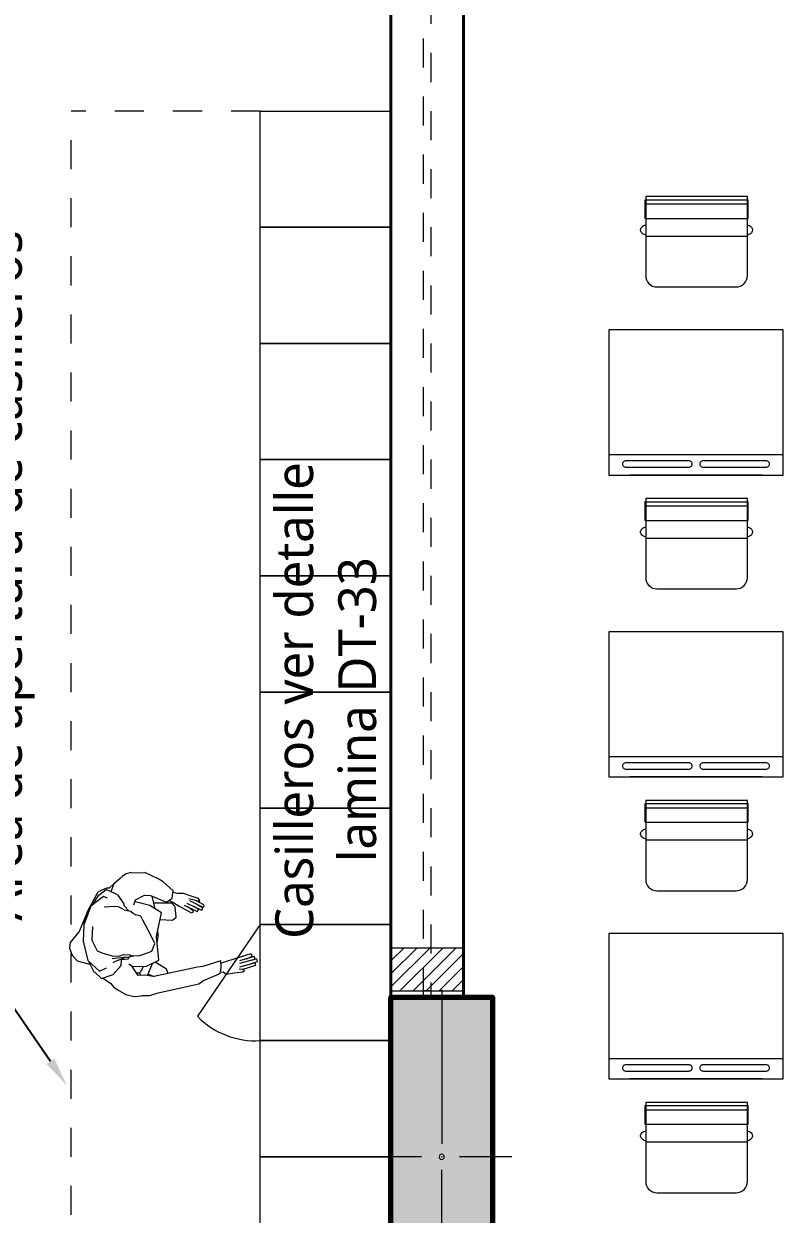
# Model space of a CAD drawing. Header units: metres. Extents: x 28 to 239, y -1 to 113.
# Drawn here: x 121.778 to 124.391, y 73.69 to 77.788 of the extents above; entities that cross this region are included whole.
import ezdxf
from ezdxf import colors
from ezdxf.entities.mleader import LeaderData, LeaderLine
from ezdxf.math import Vec2, Vec3

# ---------------------------------------------------------------- set-up
doc = ezdxf.new("R2010")
doc.units = ezdxf.units.M
doc.linetypes.add('DASHED2', pattern=[0.375, 0.25, -0.125])
for name, color, linetype, lineweight in [('COLUMNAS 50', 32, 'Continuous', 70), ('COLUMNETASSS', 211, 'Continuous', 20), ('Equipamiento SR', 23, 'Continuous', 0), ('GRAFO 0 BLANCO', 7, 'Continuous', 0), ('GRAFO01', 7, 'Continuous', 0), ('letras sr', 7, 'Continuous', 5), ('muro bajo', 191, 'Continuous', 40), ('PERSONAS', 8, 'Continuous', 0), ('Vanos', 140, 'Continuous', 5)]:
    doc.layers.add(name, color=color, linetype=linetype, lineweight=lineweight)
doc.layers.add('Mobiliario', color=7, linetype='Continuous', lineweight=0, true_color=0x7f7f7f)
doc.styles.add('Generales', font='trebuc.ttf', dxfattribs={"height": 0.1})

# ---------------------------------------------------------------- blocks, each defined once
blk = doc.blocks.new('A$C0F2E3FFB')
at = {"layer": 'PERSONAS'}
for p, q in [((0.3161, 0.6969), (0.312, 0.6932)), ((0.312, 0.6932), (0.3311, 0.6321)), ((0.321, 0.6986), (0.3161, 0.6969)), ((0.3306, 0.6777), (0.321, 0.6986)), ((0.3264, 0.709), (0.3224, 0.7063)), ((0.3224, 0.7063), (0.3379, 0.6502)), ((0.3322, 0.7087), (0.3264, 0.709)), ((0.3356, 0.7182), (0.3307, 0.7165)), ((0.3307, 0.7165), (0.3485, 0.6496)), ((0.3355, 0.6978), (0.3322, 0.7087)), ((0.3405, 0.7189), (0.3356, 0.7182)), ((0.349, 0.6961), (0.3405, 0.7189)), ((0.3498, 0.7116), (0.3459, 0.7099)), ((0.3459, 0.7099), (0.3621, 0.6499)), ((0.3547, 0.7123), (0.3498, 0.7116)), ((0.3714, 0.6601), (0.3547, 0.7123)), ((0.3717, 0.6668), (0.3708, 0.6485)), ((0.3758, 0.6695), (0.3717, 0.6668)), ((0.3802, 0.6625), (0.3758, 0.6695)), ((0.3844, 0.6313), (0.3802, 0.6625)), ((0.3311, 0.6321), (0.3429, 0.5966)), ((0.3429, 0.5966), (0.3461, 0.5848)), ((0.3812, 0.5878), (0.3895, 0.599)), ((0.3895, 0.599), (0.3844, 0.6313)), ((0.3642, 0.5806), (0.339, 0.5783)), ((0.339, 0.5783), (0.3603, 0.5098)), ((0.3461, 0.5848), (0.3482, 0.5792)), ((0.3837, 0.5776), (0.3642, 0.5806)), ((0.3824, 0.5778), (0.3812, 0.5878)), ((0.39, 0.5699), (0.3837, 0.5776)), ((0.4149, 0.5094), (0.39, 0.5699)), ((0.1242, 0.5139), (0.1071, 0.4828)), ((0.1078, 0.4585), (0.1337, 0.5105)), ((0.1179, 0.4483), (0.1451, 0.505)), ((0.1356, 0.5085), (0.1214, 0.4858)), ((0.1291, 0.5146), (0.1242, 0.5139)), ((0.1337, 0.5105), (0.1291, 0.5146)), ((0.1414, 0.5091), (0.1356, 0.5085)), ((0.1451, 0.505), (0.1414, 0.5091)), ((0.3603, 0.5098), (0.3622, 0.4901)), ((0.4263, 0.4942), (0.4149, 0.5094)), ((0.0907, 0.4652), (0.0804, 0.4366)), ((0.0999, 0.4938), (0.0907, 0.4652)), ((0.1039, 0.4965), (0.0999, 0.4938)), ((0.0999, 0.457), (0.1058, 0.477)), ((0.1098, 0.4982), (0.1039, 0.4965)), ((0.1058, 0.477), (0.1098, 0.4982)), ((0.1252, 0.4392), (0.15, 0.4883)), ((0.129, 0.4196), (0.1547, 0.4667)), ((0.1405, 0.4917), (0.1309, 0.4755)), ((0.1473, 0.4729), (0.133, 0.4545)), ((0.1464, 0.4924), (0.1405, 0.4917)), ((0.15, 0.4883), (0.1464, 0.4924)), ((0.1522, 0.4736), (0.1473, 0.4729)), ((0.1547, 0.4667), (0.1522, 0.4736)), ((0.3622, 0.4901), (0.3984, 0.3221)), ((0.4614, 0.3392), (0.4263, 0.4942)), ((0.0811, 0.4114), (0.0767, 0.396)), ((0.0804, 0.4366), (0.0811, 0.4114)), ((0.1131, 0.3932), (0.129, 0.4196)), ((0.0703, 0.3968), (0.0366, 0.3577)), ((0.0985, 0.393), (0.0703, 0.3968)), ((0.0884, 0.3102), (0.114, 0.3706)), ((0.114, 0.3706), (0.0985, 0.393)), ((0.1062, 0.3818), (0.111, 0.3895)), ((0.111, 0.3895), (0.1131, 0.3932)), ((0.1321, 0.4039), (0.1179, 0.392)), ((0.1321, 0.4039), (0.1179, 0.392)), ((0.1179, 0.392), (0.1179, 0.3223)), ((0.1179, 0.392), (0.1179, 0.3223)), ((0.1711, 0.4086), (0.1321, 0.4039)), ((0.1711, 0.4086), (0.1321, 0.4039)), ((0.183, 0.3945), (0.1711, 0.4086)), ((0.183, 0.3945), (0.1711, 0.4086)), ((0.1805, 0.3461), (0.183, 0.3945)), ((0.1805, 0.3461), (0.183, 0.3945)), ((0.3709, 0.3711), (0.3436, 0.3271)), ((0.3877, 0.378), (0.3709, 0.3711)), ((0.3865, 0.3775), (0.3709, 0.3711)), ((0.0262, 0.3419), (0.0012, 0.2881)), ((0.0366, 0.3577), (0.0262, 0.3419)), ((0.1396, 0.3274), (0.0906, 0.3159)), ((0.1396, 0.3274), (0.1179, 0.3223)), ((0.1545, 0.3513), (0.127, 0.3072)), ((0.2448, 0.333), (0.1545, 0.3513)), ((0.2451, 0.3398), (0.2188, 0.3383)), ((0.2726, 0.3267), (0.2407, 0.3109)), ((0.3364, 0.3418), (0.2448, 0.333)), ((0.2691, 0.3357), (0.2451, 0.3398)), ((0.301, 0.3146), (0.2726, 0.3267)), ((0.3592, 0.2951), (0.3364, 0.3418)), ((0.3891, 0.3014), (0.3979, 0.3244)), ((0.3984, 0.3221), (0.3937, 0.2875)), ((0.4718, 0.3019), (0.4614, 0.3392)), ((0.0016, 0.2633), (0.0012, 0.2881)), ((0.0872, 0.2869), (0.0884, 0.3102)), ((0.1048, 0.2531), (0.0872, 0.2869)), ((0.127, 0.3072), (0.1125, 0.2507)), ((0.1828, 0.28), (0.1679, 0.273)), ((0.2407, 0.3109), (0.1828, 0.28)), ((0.3138, 0.28), (0.301, 0.3146)), ((0.318, 0.2681), (0.3138, 0.28)), ((0.3952, 0.299), (0.3485, 0.317)), ((0.3599, 0.2394), (0.3592, 0.2951)), ((0.3775, 0.2747), (0.3614, 0.2824)), ((0.3775, 0.2747), (0.3614, 0.2824)), ((0.3839, 0.2676), (0.3775, 0.2747)), ((0.3937, 0.2875), (0.3943, 0.2632)), ((0.3937, 0.2875), (0.3937, 0.2875)), ((0.3937, 0.2875), (0.3937, 0.2875)), ((0.4718, 0.3019), (0.4726, 0.2756)), ((0.4748, 0.2479), (0.4726, 0.2756)), ((0, 0.2365), (0.0015, 0.2623)), ((0, 0.2365), (0.0054, 0.2166)), ((0.1239, 0.2462), (0.1048, 0.2531)), ((0.1433, 0.2093), (0.1484, 0.2343)), ((0.1484, 0.2343), (0.157, 0.2445)), ((0.157, 0.2445), (0.1621, 0.2539)), ((0.1679, 0.273), (0.1621, 0.2539)), ((0.3148, 0.2072), (0.3161, 0.2314)), ((0.3161, 0.2314), (0.3192, 0.2361)), ((0.3197, 0.2457), (0.318, 0.2681)), ((0.3192, 0.2361), (0.3197, 0.2457)), ((0.3238, 0.23), (0.3197, 0.2457)), ((0.3303, 0.2248), (0.3238, 0.23)), ((0.3245, 0.2067), (0.3238, 0.23)), ((0.3599, 0.2394), (0.3518, 0.2276)), ((0.3943, 0.2632), (0.3599, 0.2394)), ((0.3839, 0.2676), (0.3938, 0.2719)), ((0.3843, 0.2559), (0.3839, 0.2676)), ((0.4675, 0.2157), (0.4748, 0.2479)), ((0.0054, 0.2166), (0.0145, 0.2028)), ((0.0145, 0.2028), (0.0242, 0.1942)), ((0.0242, 0.1942), (0.0442, 0.1695)), ((0.0857, 0.1833), (0.0824, 0.1757)), ((0.0857, 0.1833), (0.1209, 0.2085)), ((0.1288, 0.2101), (0.1209, 0.2085)), ((0.1288, 0.2101), (0.1469, 0.2267)), ((0.1315, 0.1877), (0.1307, 0.1731)), ((0.1433, 0.2093), (0.1315, 0.1877)), ((0.3189, 0.1924), (0.3148, 0.2072)), ((0.3205, 0.1681), (0.3189, 0.1924)), ((0.3404, 0.1768), (0.3242, 0.2147)), ((0.33, 0.1628), (0.3245, 0.2067)), ((0.3328, 0.1995), (0.3303, 0.2248)), ((0.3561, 0.1983), (0.3328, 0.1995)), ((0.3903, 0.1674), (0.3561, 0.1983)), ((0.4382, 0.169), (0.4482, 0.1828)), ((0.4482, 0.1828), (0.4675, 0.2157)), ((0.0442, 0.1695), (0.0607, 0.1516)), ((0.0442, 0.1695), (0.0742, 0.1582)), ((0.0607, 0.1516), (0.0602, 0.1419)), ((0.0602, 0.1419), (0.0741, 0.1101)), ((0.0824, 0.1757), (0.066, 0.1406)), ((0.0868, 0.1124), (0.066, 0.1406)), ((0.0983, 0.1457), (0.0926, 0.1296)), ((0.1307, 0.1731), (0.1334, 0.1323)), ((0.3087, 0.128), (0.3205, 0.1681)), ((0.3447, 0.1668), (0.3404, 0.1768)), ((0.3779, 0.1147), (0.3647, 0.1416)), ((0.3928, 0.1595), (0.3903, 0.1674)), ((0.4055, 0.1229), (0.3928, 0.1595)), ((0.4089, 0.1334), (0.4258, 0.1578)), ((0.4258, 0.1578), (0.4382, 0.169)), ((0.1477, 0.0704), (0.0741, 0.1101)), ((0.1206, 0.0912), (0.0868, 0.1124)), ((0.0926, 0.1296), (0.1288, 0.0811)), ((0.26, 0.0859), (0.2928, 0.1017)), ((0.2928, 0.1017), (0.2999, 0.1061)), ((0.2999, 0.1061), (0.3087, 0.128)), ((0.3368, 0.0703), (0.3779, 0.1147)), ((0.3398, 0.073), (0.3806, 0.0937)), ((0.3806, 0.0937), (0.3818, 0.097)), ((0.3818, 0.097), (0.4055, 0.1229)), ((0.4037, 0.1269), (0.4089, 0.1334)), ((0.1288, 0.0811), (0.2002, 0.0551)), ((0.1477, 0.0704), (0.2264, 0.0372)), ((0.1974, 0.0562), (0.1477, 0.0704)), ((0.2002, 0.0551), (0.2631, 0.0518)), ((0.2068, 0.0887), (0.26, 0.0859)), ((0.2631, 0.0518), (0.3368, 0.0703)), ((0.3525, 0.0795), (0.3396, 0.0313)), ((0.2264, 0.0372), (0.2683, 0.003)), ((0.2683, 0.003), (0.2895, 0)), ((0.2895, 0), (0.3172, 0.0102)), ((0.3172, 0.0102), (0.3396, 0.0313))]:
    blk.add_line(p, q, dxfattribs=at)
blk = doc.blocks.new('Columna 1.10 x0.30')
at = {"true_color": 0xc7c8ca}
h = blk.add_hatch(color=9, dxfattribs=at)
h.dxf.hatch_style = 1
h.paths.add_polyline_path([(-234.8493, 113.8066), (-235.9493, 113.8066), (-235.9493, 113.4566), (-234.8493, 113.4566)])
h.paths.add_polyline_path([(-235.3906, 113.6316, -1), (-235.408, 113.6316, -1)], flags=16)
at = {"layer": 'COLUMNAS 50', "color": 1, "linetype": 'Continuous', "lineweight": 5}
for p, q in [((-235.3993, 113.8732), (-235.3993, 113.6932)), ((-235.9743, 113.6316), (-235.4443, 113.6316)), ((-234.8243, 113.6316), (-235.3543, 113.6316)), ((-235.3993, 113.5616), (-235.3993, 113.3816))]:
    blk.add_line(p, q, dxfattribs=at)
at = {"layer": 'COLUMNAS 50', "linetype": 'Continuous'}
blk.add_lwpolyline([(-235.9493, 113.4566), (-234.8493, 113.4566), (-234.8493, 113.8066), (-235.9493, 113.8066)], close=True, dxfattribs=at)
at = {"layer": 'COLUMNAS 50', "color": 1, "linetype": 'Continuous', "lineweight": 5}
blk.add_circle((-235.3993, 113.6316), 0.00871, dxfattribs=at)
blk.add_point((-235.3993, 113.6316), dxfattribs=at)
blk = doc.blocks.new('A$C3A47622C')
at = {"layer": 'Mobiliario', "linetype": 'Continuous'}
for p, q in [((0.0251, 0.3696), (0.0111, 0.3696)), ((0.0111, 0.015), (0.0111, 0.3696)), ((0.0752, 0.3696), (0.0251, 0.3696)), ((0.0251, 0.015), (0.0251, 0.3696)), ((0.0752, 0.015), (0.0752, 0.3696)), ((0.0983, 0.3673), (0.0987, 0.37)), ((0.0987, 0.37), (0.0997, 0.3732)), ((0.0997, 0.3732), (0.1012, 0.3762)), ((0.1012, 0.3762), (0.1031, 0.3788)), ((0.1031, 0.3788), (0.1053, 0.381)), ((0.1053, 0.381), (0.1079, 0.3828)), ((0.1079, 0.3828), (0.1107, 0.384)), ((0.1107, 0.384), (0.1136, 0.3846)), ((0.1136, 0.3846), (0.1165, 0.3846)), ((0.1165, 0.3846), (0.1194, 0.384)), ((0.1194, 0.384), (0.1222, 0.3828)), ((0.1222, 0.3828), (0.1248, 0.381)), ((0.1248, 0.381), (0.127, 0.3788)), ((0.127, 0.3788), (0.1289, 0.3762)), ((0.1289, 0.3762), (0.1297, 0.3747)), ((0.1297, 0.3747), (0.1333, 0.3673)), ((0.0752, 0.015), (0.0108, 0.015)), ((0.0987, 0.0146), (0.0983, 0.0173)), ((0.0997, 0.0113), (0.0987, 0.0146)), ((0.1012, 0.0084), (0.0997, 0.0113)), ((0.1031, 0.0057), (0.1012, 0.0084)), ((0.1053, 0.0035), (0.1031, 0.0057)), ((0.1079, 0.0018), (0.1053, 0.0035)), ((0.1107, 0.0006), (0.1079, 0.0018)), ((0.1136, 0), (0.1107, 0.0006)), ((0.1165, 0), (0.1136, 0)), ((0.1194, 0.0006), (0.1165, 0)), ((0.1222, 0.0018), (0.1194, 0.0006)), ((0.1248, 0.0035), (0.1222, 0.0018)), ((0.127, 0.0057), (0.1248, 0.0035)), ((0.1289, 0.0084), (0.127, 0.0057)), ((0.1297, 0.0099), (0.1289, 0.0084)), ((0.1333, 0.0173), (0.1297, 0.0099))]:
    blk.add_line(p, q, dxfattribs=at)
at = {"layer": 'Mobiliario'}
blk.add_line((0.1361, 0.0173), (0.1361, 0.3673), dxfattribs=at)
at = {"layer": 'Mobiliario', "linetype": 'Continuous'}
blk.add_lwpolyline([(0, 0.0173), (0.2722, 0.0173, 0.414214), (0.3111, 0.0562), (0.3111, 0.3284, 0.414214), (0.2722, 0.3673), (0, 0.3673), (0, 0.0173)], format="xyb", dxfattribs=at)

msp = doc.modelspace()

# ---------------------------------------------------------------- hatches: boundary and pattern name
at = {"layer": 'GRAFO 0 BLANCO'}
h = msp.add_hatch(dxfattribs=at)
h.set_pattern_fill('ANSI31', color=256, scale=0.01, angle=180)
h.set_pattern_definition([(225, (-26.687095, 212.112056), (0.0224506403, -0.0224506403), [])])
h.paths.add_polyline_path([(123.2911, 74.4572), (123.0411, 74.4572), (123.0411, 74.6072), (123.2911, 74.6072)])

# ---------------------------------------------------------------- linework, layer by layer
at = {"layer": 'COLUMNETASSS'}
msp.add_lwpolyline([(123.2911, 74.4572), (123.0411, 74.4572), (123.0411, 74.6072), (123.2911, 74.6072)], close=True, dxfattribs=at)
at = {"layer": 'Equipamiento SR'}
for points in [[(123.0411, 77.0872), (122.5911, 77.0872), (122.5911, 77.4872), (123.0411, 77.4872)], [(123.0411, 76.6872), (122.5911, 76.6872), (122.5911, 77.0872), (123.0411, 77.0872)], [(123.0411, 76.2872), (122.5911, 76.2872), (122.5911, 76.6872), (123.0411, 76.6872)], [(123.0411, 75.8872), (122.5911, 75.8872), (122.5911, 76.2872), (123.0411, 76.2872)], [(123.0411, 75.4872), (122.5911, 75.4872), (122.5911, 75.8872), (123.0411, 75.8872)], [(123.0411, 75.0872), (122.5911, 75.0872), (122.5911, 75.4872), (123.0411, 75.4872)], [(123.0411, 74.6872), (122.5911, 74.6872), (122.5911, 75.0872), (123.0411, 75.0872)], [(123.0411, 74.2872), (122.5911, 74.2872), (122.5911, 74.6872), (123.0411, 74.6872)], [(123.0411, 73.8872), (122.5911, 73.8872), (122.5911, 74.2872), (123.0411, 74.2872)], [(123.0411, 73.4872), (122.5911, 73.4872), (122.5911, 73.8872), (123.0411, 73.8872)]]:
    msp.add_lwpolyline(points, dxfattribs=at)
msp.add_lwpolyline([(122.5911, 74.6872), (122.3752, 74.3709, 0.21676), (122.5911, 74.2872, 1.172573)], format="xyb", dxfattribs=at)
at = {"layer": 'GRAFO01', "color": 251, "linetype": 'DASHED2', "lineweight": 9, "ltscale": 0.4}
for p in [(121.9411, 73.4872), (122.5911, 77.4872)]:
    msp.add_line(p, (121.9411, 77.4872), dxfattribs=at)
at = {"layer": 'Mobiliario', "linetype": 'Continuous', "lineweight": 0}
for p, q in [((123.7911, 76.7343), (123.7911, 76.2343)), ((124.3911, 76.7343), (123.7911, 76.7343)), ((124.3911, 76.2343), (124.3911, 76.7343)), ((123.7911, 76.3048), (124.3911, 76.3048)), ((124.3761, 76.3048), (124.3761, 76.3044)), ((123.8382, 76.2751), (123.8378, 76.2732)), ((123.8378, 76.2732), (123.8378, 76.2713)), ((123.8378, 76.2713), (123.8382, 76.2695)), ((123.8389, 76.2769), (123.8382, 76.2751)), ((123.8382, 76.2695), (123.8389, 76.2677)), ((123.84, 76.2785), (123.8389, 76.2769)), ((123.8389, 76.2677), (123.84, 76.266)), ((123.8415, 76.28), (123.84, 76.2785)), ((123.84, 76.266), (123.8415, 76.2646)), ((123.8432, 76.2812), (123.8415, 76.28)), ((123.8415, 76.2646), (123.8432, 76.2634)), ((123.8451, 76.2821), (123.8432, 76.2812)), ((123.8432, 76.2634), (123.8451, 76.2624)), ((123.8472, 76.2828), (123.8451, 76.2821)), ((123.8451, 76.2624), (123.8472, 76.2618)), ((123.8494, 76.2831), (123.8472, 76.2828)), ((123.8472, 76.2618), (123.8494, 76.2614)), ((123.8505, 76.2831), (123.8494, 76.2831)), ((123.8494, 76.2614), (123.8505, 76.2614)), ((124.0658, 76.2831), (123.8505, 76.2831)), ((123.8505, 76.2614), (124.0658, 76.2614)), ((124.0669, 76.2831), (124.0658, 76.2831)), ((124.0658, 76.2614), (124.0669, 76.2614)), ((124.0691, 76.2828), (124.0669, 76.2831)), ((124.0669, 76.2614), (124.0691, 76.2618)), ((124.0712, 76.2821), (124.0691, 76.2828)), ((124.0691, 76.2618), (124.0712, 76.2624)), ((124.0731, 76.2812), (124.0712, 76.2821)), ((124.0712, 76.2624), (124.0731, 76.2634)), ((124.0748, 76.28), (124.0731, 76.2812)), ((124.0731, 76.2634), (124.0748, 76.2646)), ((124.0762, 76.2785), (124.0748, 76.28)), ((124.0748, 76.2646), (124.0762, 76.266)), ((124.0773, 76.2769), (124.0762, 76.2785)), ((124.0762, 76.266), (124.0773, 76.2677)), ((124.0781, 76.2751), (124.0773, 76.2769)), ((124.0773, 76.2677), (124.0781, 76.2695)), ((124.0784, 76.2732), (124.0781, 76.2751)), ((124.0781, 76.2695), (124.0784, 76.2713)), ((124.0784, 76.2713), (124.0784, 76.2732)), ((124.1042, 76.2751), (124.1038, 76.2732)), ((124.1038, 76.2732), (124.1038, 76.2713)), ((124.1038, 76.2713), (124.1042, 76.2695)), ((124.1049, 76.2769), (124.1042, 76.2751)), ((124.1042, 76.2695), (124.1049, 76.2677)), ((124.106, 76.2785), (124.1049, 76.2769)), ((124.1049, 76.2677), (124.106, 76.266)), ((124.1075, 76.28), (124.106, 76.2785)), ((124.106, 76.266), (124.1075, 76.2646)), ((124.1092, 76.2812), (124.1075, 76.28)), ((124.1075, 76.2646), (124.1092, 76.2634)), ((124.1111, 76.2821), (124.1092, 76.2812)), ((124.1092, 76.2634), (124.1111, 76.2624)), ((124.1132, 76.2828), (124.1111, 76.2821)), ((124.1111, 76.2624), (124.1132, 76.2618)), ((124.1153, 76.2831), (124.1132, 76.2828)), ((124.1132, 76.2618), (124.1153, 76.2614)), ((124.1164, 76.2831), (124.1153, 76.2831)), ((124.1153, 76.2614), (124.1164, 76.2614)), ((124.3318, 76.2831), (124.1164, 76.2831)), ((124.1164, 76.2614), (124.3318, 76.2614)), ((124.3329, 76.2831), (124.3318, 76.2831)), ((124.3318, 76.2614), (124.3329, 76.2614)), ((124.3351, 76.2828), (124.3329, 76.2831)), ((124.3329, 76.2614), (124.3351, 76.2618)), ((124.3371, 76.2821), (124.3351, 76.2828)), ((124.3351, 76.2618), (124.3371, 76.2624)), ((124.3391, 76.2812), (124.3371, 76.2821)), ((124.3371, 76.2624), (124.3391, 76.2634)), ((124.3408, 76.28), (124.3391, 76.2812)), ((124.3391, 76.2634), (124.3408, 76.2646)), ((124.3422, 76.2785), (124.3408, 76.28)), ((124.3408, 76.2646), (124.3422, 76.266)), ((124.3433, 76.2769), (124.3422, 76.2785)), ((124.3422, 76.266), (124.3433, 76.2677)), ((124.344, 76.2751), (124.3433, 76.2769)), ((124.3433, 76.2677), (124.344, 76.2695)), ((124.3444, 76.2732), (124.344, 76.2751)), ((124.344, 76.2695), (124.3444, 76.2713)), ((124.3444, 76.2713), (124.3444, 76.2732)), ((123.7911, 76.2343), (124.3911, 76.2343)), ((124.3191, 76.2343), (123.8631, 76.2343)), ((123.7911, 75.6949), (123.7911, 75.1949)), ((124.3911, 75.6949), (123.7911, 75.6949)), ((124.3911, 75.1949), (124.3911, 75.6949)), ((123.7911, 75.2654), (124.3911, 75.2654)), ((123.8389, 75.2375), (123.8382, 75.2357)), ((123.84, 75.2391), (123.8389, 75.2375)), ((123.8415, 75.2405), (123.84, 75.2391)), ((123.8432, 75.2418), (123.8415, 75.2405)), ((123.8451, 75.2427), (123.8432, 75.2418)), ((123.8472, 75.2434), (123.8451, 75.2427)), ((123.8494, 75.2437), (123.8472, 75.2434)), ((123.8505, 75.2437), (123.8494, 75.2437)), ((124.0658, 75.2437), (123.8505, 75.2437)), ((124.0669, 75.2437), (124.0658, 75.2437)), ((124.0691, 75.2434), (124.0669, 75.2437)), ((124.0712, 75.2427), (124.0691, 75.2434)), ((124.0731, 75.2418), (124.0712, 75.2427)), ((124.0748, 75.2405), (124.0731, 75.2418)), ((124.0762, 75.2391), (124.0748, 75.2405)), ((124.0773, 75.2375), (124.0762, 75.2391)), ((124.0781, 75.2357), (124.0773, 75.2375)), ((124.1049, 75.2375), (124.1042, 75.2357)), ((124.106, 75.2391), (124.1049, 75.2375)), ((124.1075, 75.2405), (124.106, 75.2391)), ((124.1092, 75.2418), (124.1075, 75.2405)), ((124.1111, 75.2427), (124.1092, 75.2418)), ((124.1132, 75.2434), (124.1111, 75.2427)), ((124.1153, 75.2437), (124.1132, 75.2434)), ((124.1164, 75.2437), (124.1153, 75.2437)), ((124.3318, 75.2437), (124.1164, 75.2437)), ((124.3329, 75.2437), (124.3318, 75.2437)), ((124.3351, 75.2434), (124.3329, 75.2437)), ((124.3371, 75.2427), (124.3351, 75.2434)), ((124.3391, 75.2418), (124.3371, 75.2427)), ((124.3408, 75.2405), (124.3391, 75.2418)), ((124.3422, 75.2391), (124.3408, 75.2405)), ((124.3433, 75.2375), (124.3422, 75.2391)), ((124.344, 75.2357), (124.3433, 75.2375)), ((124.3761, 75.2654), (124.3761, 75.265)), ((123.7911, 75.1949), (124.3911, 75.1949)), ((123.8382, 75.2357), (123.8378, 75.2338)), ((123.8378, 75.2338), (123.8378, 75.2319)), ((123.8378, 75.2319), (123.8382, 75.23)), ((123.8382, 75.23), (123.8389, 75.2283)), ((123.8389, 75.2283), (123.84, 75.2266)), ((123.84, 75.2266), (123.8415, 75.2252)), ((123.8415, 75.2252), (123.8432, 75.2239)), ((123.8432, 75.2239), (123.8451, 75.223)), ((123.8451, 75.223), (123.8472, 75.2223)), ((123.8472, 75.2223), (123.8494, 75.222)), ((123.8494, 75.222), (123.8505, 75.222)), ((123.8505, 75.222), (124.0658, 75.222)), ((124.3191, 75.1949), (123.8631, 75.1949)), ((124.0658, 75.222), (124.0669, 75.222)), ((124.0669, 75.222), (124.0691, 75.2223)), ((124.0691, 75.2223), (124.0712, 75.223)), ((124.0712, 75.223), (124.0731, 75.2239)), ((124.0731, 75.2239), (124.0748, 75.2252)), ((124.0748, 75.2252), (124.0762, 75.2266)), ((124.0762, 75.2266), (124.0773, 75.2283)), ((124.0773, 75.2283), (124.0781, 75.23)), ((124.0784, 75.2338), (124.0781, 75.2357)), ((124.0781, 75.23), (124.0784, 75.2319)), ((124.0784, 75.2319), (124.0784, 75.2338)), ((124.1042, 75.2357), (124.1038, 75.2338)), ((124.1038, 75.2338), (124.1038, 75.2319)), ((124.1038, 75.2319), (124.1042, 75.23)), ((124.1042, 75.23), (124.1049, 75.2283)), ((124.1049, 75.2283), (124.106, 75.2266)), ((124.106, 75.2266), (124.1075, 75.2252)), ((124.1075, 75.2252), (124.1092, 75.2239)), ((124.1092, 75.2239), (124.1111, 75.223)), ((124.1111, 75.223), (124.1132, 75.2223)), ((124.1132, 75.2223), (124.1153, 75.222)), ((124.1153, 75.222), (124.1164, 75.222)), ((124.1164, 75.222), (124.3318, 75.222)), ((124.3318, 75.222), (124.3329, 75.222)), ((124.3329, 75.222), (124.3351, 75.2223)), ((124.3351, 75.2223), (124.3371, 75.223)), ((124.3371, 75.223), (124.3391, 75.2239)), ((124.3391, 75.2239), (124.3408, 75.2252)), ((124.3408, 75.2252), (124.3422, 75.2266)), ((124.3422, 75.2266), (124.3433, 75.2283)), ((124.3433, 75.2283), (124.344, 75.23)), ((124.3444, 75.2338), (124.344, 75.2357)), ((124.344, 75.23), (124.3444, 75.2319)), ((124.3444, 75.2319), (124.3444, 75.2338)), ((123.7911, 74.6555), (123.7911, 74.1555)), ((124.3911, 74.6555), (123.7911, 74.6555)), ((124.3911, 74.1555), (124.3911, 74.6555)), ((123.7911, 74.226), (124.3911, 74.226)), ((124.3761, 74.226), (124.3761, 74.2255)), ((123.8382, 74.1962), (123.8378, 74.1944)), ((123.8378, 74.1944), (123.8378, 74.1925)), ((123.8378, 74.1925), (123.8382, 74.1906)), ((123.8389, 74.198), (123.8382, 74.1962)), ((123.8382, 74.1906), (123.8389, 74.1888)), ((123.84, 74.1997), (123.8389, 74.198)), ((123.8389, 74.1888), (123.84, 74.1872)), ((123.8415, 74.2011), (123.84, 74.1997)), ((123.84, 74.1872), (123.8415, 74.1857)), ((123.8432, 74.2023), (123.8415, 74.2011)), ((123.8415, 74.1857), (123.8432, 74.1845)), ((123.8451, 74.2033), (123.8432, 74.2023)), ((123.8432, 74.1845), (123.8451, 74.1836)), ((123.8472, 74.2039), (123.8451, 74.2033)), ((123.8451, 74.1836), (123.8472, 74.1829)), ((123.8494, 74.2043), (123.8472, 74.2039)), ((123.8472, 74.1829), (123.8494, 74.1826)), ((123.8505, 74.2043), (123.8494, 74.2043)), ((123.8494, 74.1826), (123.8505, 74.1826)), ((124.0658, 74.2043), (123.8505, 74.2043)), ((123.8505, 74.1826), (124.0658, 74.1826)), ((124.0669, 74.2043), (124.0658, 74.2043)), ((124.0658, 74.1826), (124.0669, 74.1826)), ((124.0691, 74.2039), (124.0669, 74.2043)), ((124.0669, 74.1826), (124.0691, 74.1829)), ((124.0712, 74.2033), (124.0691, 74.2039)), ((124.0691, 74.1829), (124.0712, 74.1836)), ((124.0731, 74.2023), (124.0712, 74.2033)), ((124.0712, 74.1836), (124.0731, 74.1845)), ((124.0748, 74.2011), (124.0731, 74.2023)), ((124.0731, 74.1845), (124.0748, 74.1857)), ((124.0762, 74.1997), (124.0748, 74.2011)), ((124.0748, 74.1857), (124.0762, 74.1872)), ((124.0773, 74.198), (124.0762, 74.1997)), ((124.0762, 74.1872), (124.0773, 74.1888)), ((124.0781, 74.1962), (124.0773, 74.198)), ((124.0773, 74.1888), (124.0781, 74.1906)), ((124.0784, 74.1944), (124.0781, 74.1962)), ((124.0781, 74.1906), (124.0784, 74.1925)), ((124.0784, 74.1925), (124.0784, 74.1944)), ((124.1042, 74.1962), (124.1038, 74.1944)), ((124.1038, 74.1944), (124.1038, 74.1925)), ((124.1038, 74.1925), (124.1042, 74.1906)), ((124.1049, 74.198), (124.1042, 74.1962)), ((124.1042, 74.1906), (124.1049, 74.1888)), ((124.106, 74.1997), (124.1049, 74.198)), ((124.1049, 74.1888), (124.106, 74.1872)), ((124.1075, 74.2011), (124.106, 74.1997)), ((124.106, 74.1872), (124.1075, 74.1857)), ((124.1092, 74.2023), (124.1075, 74.2011)), ((124.1075, 74.1857), (124.1092, 74.1845)), ((124.1111, 74.2033), (124.1092, 74.2023)), ((124.1092, 74.1845), (124.1111, 74.1836)), ((124.1132, 74.2039), (124.1111, 74.2033)), ((124.1111, 74.1836), (124.1132, 74.1829)), ((124.1153, 74.2043), (124.1132, 74.2039)), ((124.1132, 74.1829), (124.1153, 74.1826)), ((124.1164, 74.2043), (124.1153, 74.2043)), ((124.1153, 74.1826), (124.1164, 74.1826)), ((124.3318, 74.2043), (124.1164, 74.2043)), ((124.1164, 74.1826), (124.3318, 74.1826)), ((124.3329, 74.2043), (124.3318, 74.2043)), ((124.3318, 74.1826), (124.3329, 74.1826)), ((124.3351, 74.2039), (124.3329, 74.2043)), ((124.3329, 74.1826), (124.3351, 74.1829)), ((124.3371, 74.2033), (124.3351, 74.2039)), ((124.3351, 74.1829), (124.3371, 74.1836)), ((124.3391, 74.2023), (124.3371, 74.2033)), ((124.3371, 74.1836), (124.3391, 74.1845)), ((124.3408, 74.2011), (124.3391, 74.2023)), ((124.3391, 74.1845), (124.3408, 74.1857)), ((124.3422, 74.1997), (124.3408, 74.2011)), ((124.3408, 74.1857), (124.3422, 74.1872)), ((124.3433, 74.198), (124.3422, 74.1997)), ((124.3422, 74.1872), (124.3433, 74.1888)), ((124.344, 74.1962), (124.3433, 74.198)), ((124.3433, 74.1888), (124.344, 74.1906)), ((124.3444, 74.1944), (124.344, 74.1962)), ((124.344, 74.1906), (124.3444, 74.1925)), ((124.3444, 74.1925), (124.3444, 74.1944)), ((123.7911, 74.1555), (124.3911, 74.1555)), ((124.3191, 74.1555), (123.8631, 74.1555))]:
    msp.add_line(p, q, dxfattribs=at)
at = {"layer": 'Mobiliario', "lineweight": 0}
msp.add_line((122.5911, 74.6872), (122.3752, 74.3709), dxfattribs=at)
at = {"layer": 'muro bajo', "linetype": 'Continuous'}
for p, q in [((123.0411, 78.0872), (123.0411, 74.4372)), ((123.2911, 74.4372), (123.2911, 78.0872))]:
    msp.add_line(p, q, dxfattribs=at)
at = {"layer": 'Vanos', "color": 7, "linetype": 'DASHED2', "ltscale": 0.3}
for p, q in [((123.1536, 74.4372), (123.1536, 78.0872)), ((123.1786, 78.0872), (123.1786, 74.4372))]:
    msp.add_line(p, q, dxfattribs=at)
at = {"layer": 'Vanos', "color": 7, "linetype": 'DASHED2'}
msp.add_line((123.1786, 74.4591), (123.1536, 74.4591), dxfattribs=at)

# ---------------------------------------------------------------- block references
at = {"xscale": 0.9000000000000002, "yscale": 0.9000000000000002, "zscale": 0.9000000000000002, "rotation": 270}
msp.add_blockref('A$C0F2E3FFB', (121.9349, 74.8666), dxfattribs=at)
at = {"layer": 'COLUMNAS 50', "xscale": -1, "rotation": 270}
msp.add_blockref('Columna 1.10 x0.30', (9.5845, 309.2865), dxfattribs=at)
at = {"layer": 'Equipamiento SR', "rotation": 270}
for p in [(123.9006, 77.1929), (123.9006, 76.1535), (123.9006, 75.1141), (123.9006, 74.0746)]:
    msp.add_blockref('A$C3A47622C', p, dxfattribs=at)

# ---------------------------------------------------------------- texts
at = {"layer": 'letras sr', "insert": (122.6433, 74.6373), "char_height": 0.115, "width": 2.168975, "attachment_point": 1, "rotation": 90, "style": 'Generales'}
msp.add_mtext('{\\H1.13043x;Casilleros ver detalle\\P\\pxql;      lamina DT-33} ', dxfattribs=at)

# ---------------------------------------------------------------- leaders
at = {"layer": 'letras sr'}
ml = msp.add_multileader_mtext('Standard', dxfattribs=at)
ml.set_content('Área de apertura de casilleros', color=256, style='Generales')
ml.set_leader_properties()
ml.build(insert=Vec2(0, 0))
ml.multileader.update_dxf_attribs({"text_right_attachment_type": 6, "dogleg_length": 0.36, "arrow_head_size": 0.1})
ctx = ml.context
ctx.base_point, ctx.char_height, ctx.arrow_head_size, ctx.landing_gap_size, ctx.plane_origin, ctx.plane_x_axis, ctx.plane_y_axis = Vec3(121.7245, 74.6103), 0.13, 0.1, 0.09, Vec3(121.1957, 74.0495), Vec3(0, 1), Vec3(-1, 0)
ctx.right_attachment = 6
notes = []
notes.append((ctx, [(0, (1, 1, 0), (121.7245, 74.4276), (0, 1), 0.1826, [(0, [(121.926, 74.1332)], 0, [])])]))
ctx.mtext.insert, ctx.mtext.text_direction, ctx.mtext.rotation, ctx.mtext.width, ctx.mtext.flow_direction = Vec3(121.6411, 74.7003), Vec3(0, 1), 1.570796, 2.978284, 5
for ctx, leaders in notes:
    for number, flags, end, landing, length, lines in leaders:
        leader = LeaderData()
        leader.index, (leader.has_last_leader_line, leader.has_dogleg_vector, leader.attachment_direction) = number, flags
        leader.last_leader_point, leader.dogleg_vector, leader.dogleg_length = Vec3(end), Vec3(landing), length
        for number, points, colour, breaks in lines:
            line = LeaderLine()
            line.index, line.vertices, line.color, line.breaks = number, Vec3.list(points), colors.encode_raw_color(colour), breaks
            leader.lines.append(line)
        ctx.leaders.append(leader)

doc.saveas('drawing.dxf')
